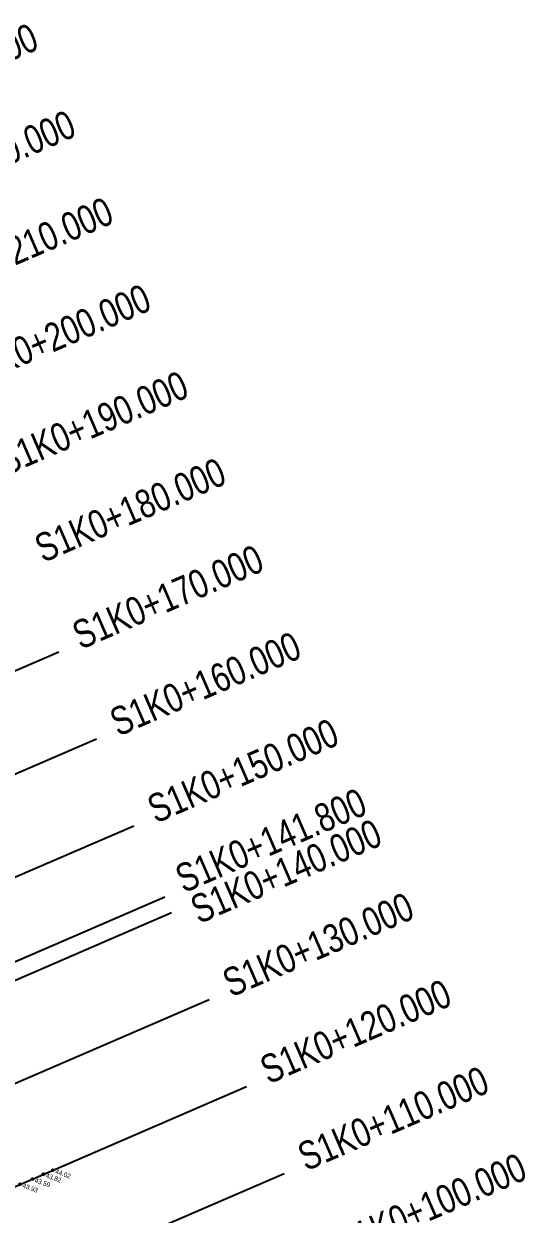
# Model space of a CAD drawing. Extents: x 573477 to 573667, y 785084 to 785357.
# Drawn here: x 573582.7 to 573635.7, y 785203.3 to 785329 of the extents above; entities that cross this region are included whole.
import ezdxf
from ezdxf.enums import TextEntityAlignment as Align

# ---------------------------------------------------------------- set-up
doc = ezdxf.new("R2010")
doc.units = 0
doc.header["$LTSCALE"] = 0.5
for name, color, linetype in [('DMX', 4, 'Continuous'), ('GCD', 4, 'Continuous'), ('桩号_S1', 4, 'Continuous')]:
    doc.layers.add(name, color=color, linetype=linetype)
doc.styles.add('EICAD', font='fsdb_e.shx', dxfattribs={"width": 0.707, "height": 2, "bigfont": 'tjhzf.shx'})

# ---------------------------------------------------------------- blocks, each defined once
blk = doc.blocks.new('gc200')
h = blk.add_hatch(color=0)
edge = h.paths.add_edge_path()
edge.add_arc((0, 0), 0.196, 0, 360)
at = {"color": 0}
blk.add_circle((0, 0), 0.196, dxfattribs=at)

msp = doc.modelspace()

# ---------------------------------------------------------------- linework, layer by layer
at = {"layer": 'DMX'}
for p, q in [((573516.95, 785221.73), (573590.39, 785253.47)), ((573520.92, 785212.55), (573594.35, 785244.29)), ((573524.89, 785203.37), (573598.32, 785235.11)), ((573528.85, 785194.19), (573602.29, 785225.93)), ((573532.82, 785185.01), (573606.26, 785216.75)), ((573536.79, 785175.83), (573610.22, 785207.57))]:
    msp.add_line(p, q, dxfattribs=at)
at = {"layer": 'DMX', "color": 1}
msp.add_line((573524.17, 785205.02), (573597.61, 785236.76), dxfattribs=at)
at = {"layer": 'DMX', "linetype": 'Continuous'}
msp.add_lwpolyline([(573512.98, 785230.91), (573586.42, 785262.65)], dxfattribs=at)

# ---------------------------------------------------------------- block references
at = {"layer": 'GCD'}
ref = msp.add_blockref('gc200', (573585.81, 785207.91, 44.02), dxfattribs=dict(at, xscale=0.4999999999962642, yscale=0.4999999999962642, zscale=0.5, rotation=339.9999999985236))
ref.add_attrib('height', '44.02', dxfattribs={"height": 0.5, "rotation": 340, "style": 'EICAD', "width": 0.8}).set_placement((573586.09, 785207.81, 44.02), align=Align.MIDDLE_LEFT)
ref = msp.add_blockref('gc200', (573585.81, 785207.91, 44.02), dxfattribs=dict(at, xscale=0.4999999999962642, yscale=0.4999999999962642, zscale=0.5, rotation=339.9999999985236))
ref.add_attrib('height', '44.02', dxfattribs={"height": 0.5, "rotation": 340, "style": 'EICAD', "width": 0.8}).set_placement((573586.09, 785207.81, 44.02), align=Align.MIDDLE_LEFT)
ref = msp.add_blockref('gc200', (573582.35, 785206.42, 43.93), dxfattribs=dict(at, xscale=0.4999999999962642, yscale=0.4999999999962642, zscale=0.5, rotation=339.9999999985236))
ref.add_attrib('height', '43.93', dxfattribs={"height": 0.5, "rotation": 340, "style": 'EICAD', "width": 0.8}).set_placement((573582.63, 785206.31, 43.93), align=Align.MIDDLE_LEFT)
ref = msp.add_blockref('gc200', (573583.64, 785206.97, 43.59), dxfattribs=dict(at, xscale=0.4999999999962642, yscale=0.4999999999962642, zscale=0.5, rotation=339.9999999985236))
ref.add_attrib('height', '43.59', dxfattribs={"height": 0.5, "rotation": 340, "style": 'EICAD', "width": 0.8}).set_placement((573583.92, 785206.87, 43.59), align=Align.MIDDLE_LEFT)
ref = msp.add_blockref('gc200', (573584.81, 785207.48, 43.82), dxfattribs=dict(at, xscale=0.4999999999962642, yscale=0.4999999999962642, zscale=0.5, rotation=339.9999999985236))
ref.add_attrib('height', '43.82', dxfattribs={"height": 0.5, "rotation": 340, "style": 'EICAD', "width": 0.8}).set_placement((573585.09, 785207.38, 43.82), align=Align.MIDDLE_LEFT)

# ---------------------------------------------------------------- texts
at = {"layer": '桩号_S1', "style": 'EICAD', "width": 0.8}
for s, p in [('S1K0+230.000', (573564.94, 785317.93)), ('S1K0+220.000', (573568.9, 785308.75)), ('S1K0+210.000', (573572.87, 785299.57)), ('S1K0+200.000', (573576.84, 785290.39)), ('S1K0+190.000', (573580.8, 785281.21)), ('S1K0+180.000', (573584.77, 785272.03)), ('S1K0+170.000', (573588.74, 785262.85)), ('S1K0+160.000', (573592.7, 785253.67)), ('S1K0+150.000', (573596.67, 785244.49)), ('S1K0+141.800', (573599.62, 785237.14)), ('S1K0+140.000', (573601.22, 785233.88)), ('S1K0+130.000', (573604.61, 785226.13)), ('S1K0+120.000', (573608.57, 785216.95)), ('S1K0+110.000', (573612.54, 785207.77)), ('S1K0+100.000', (573616.51, 785198.59))]:
    msp.add_text(s, height=3, rotation=23.3722, dxfattribs=at).set_placement(p)

doc.saveas('drawing.dxf')
